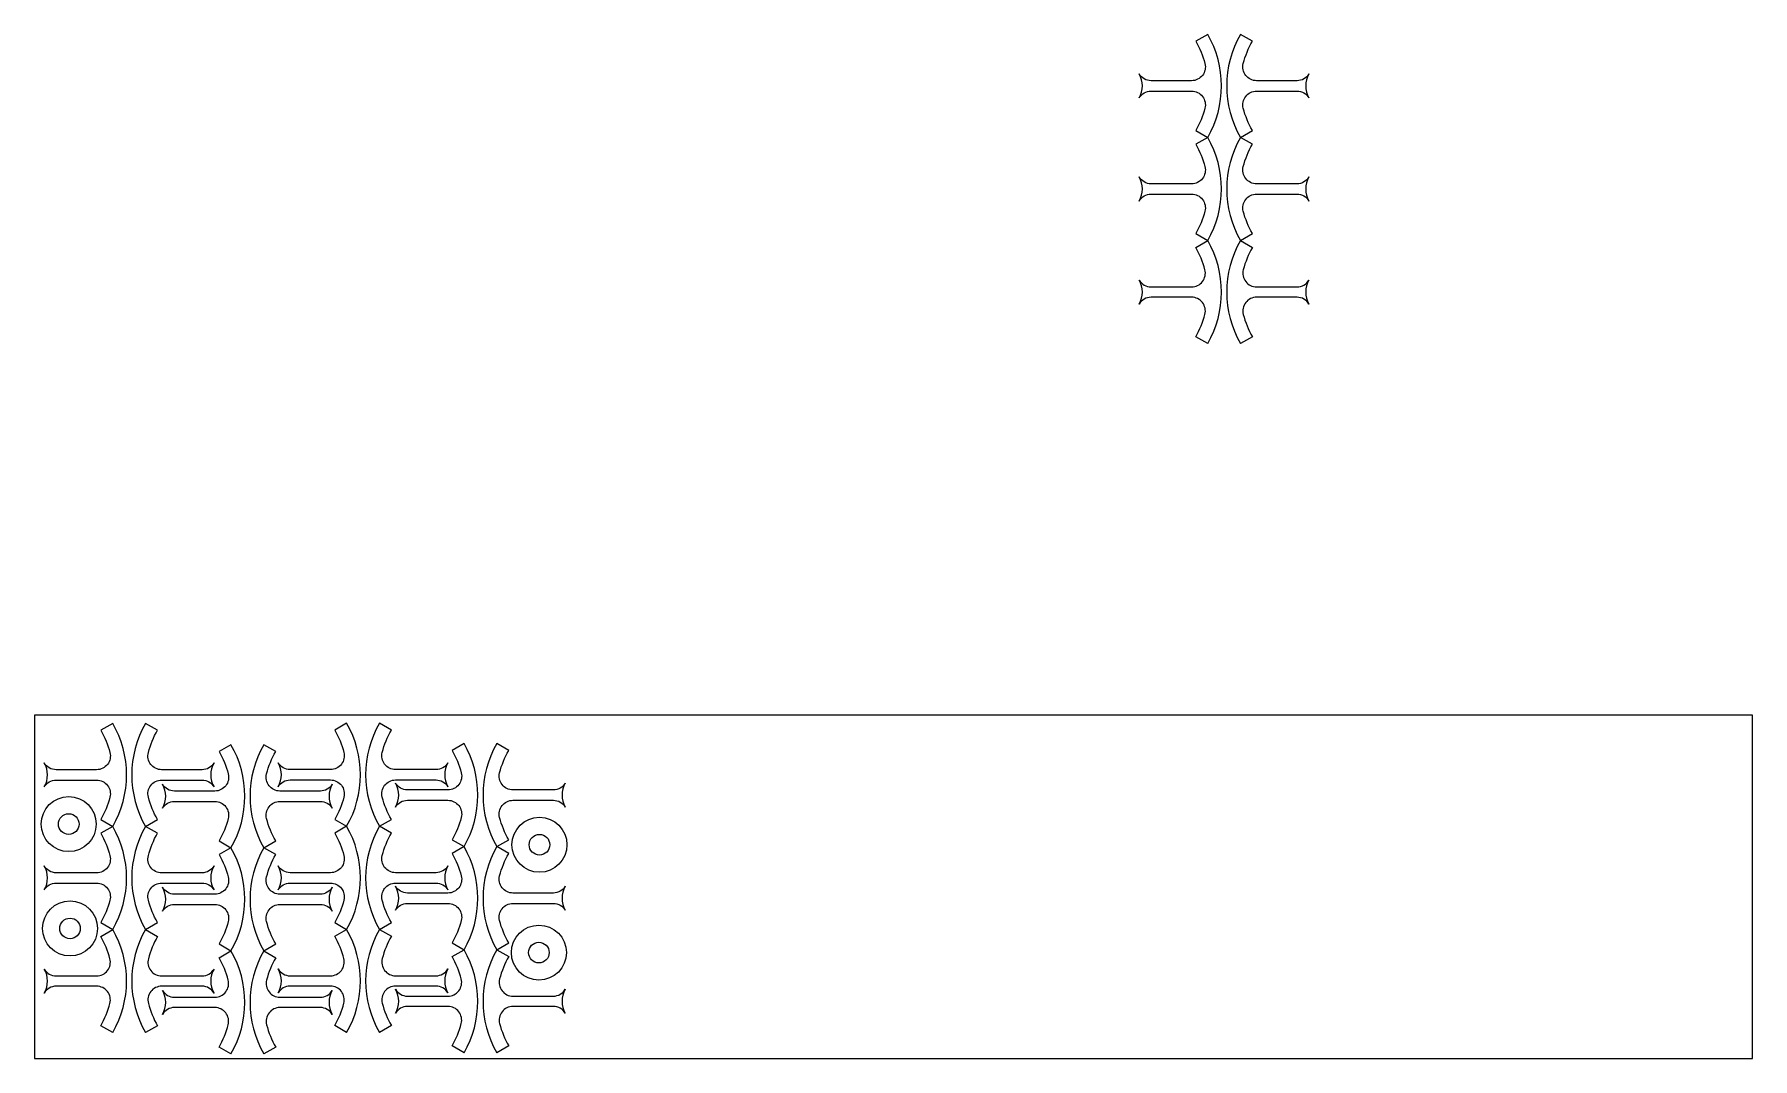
# Model space of a CAD drawing. Header units: millimetres. Extents: x 2 to 502, y 2 to 300.
import ezdxf

# ---------------------------------------------------------------- set-up
doc = ezdxf.new("R2010")
doc.units = ezdxf.units.MM

msp = doc.modelspace()

# ---------------------------------------------------------------- linework, layer by layer
for p, q in [((343.65, 300.04), (340.18, 298.04)), ((356.67, 298.04), (353.21, 300.04)), ((340.18, 272.04), (343.65, 270.04)), ((343.65, 270.04), (340.18, 268.04)), ((353.21, 270.04), (356.67, 272.04)), ((356.67, 268.04), (353.21, 270.04)), ((340.18, 242.04), (343.65, 240.04)), ((340.18, 238.04), (343.65, 240.04)), ((353.21, 240.04), (356.67, 242.04)), ((353.21, 240.04), (356.67, 238.04)), ((343.65, 210.04), (340.18, 212.04)), ((356.67, 212.04), (353.21, 210.04)), ((2.23, 101.95), (2.23, 1.95)), ((502.23, 101.95), (2.23, 101.95)), ((502.23, 1.95), (502.23, 101.95)), ((25.03, 99.53), (21.56, 97.53)), ((38.05, 97.53), (34.58, 99.53)), ((93.09, 99.56), (89.62, 97.56)), ((106.11, 97.56), (102.64, 99.56)), ((59.44, 93.32), (55.97, 91.32)), ((72.46, 91.32), (69, 93.32)), ((127.25, 93.64), (123.78, 91.64)), ((140.27, 91.64), (136.8, 93.64)), ((21.56, 71.53), (25.03, 69.53)), ((34.58, 69.53), (38.05, 71.53)), ((89.62, 71.56), (93.09, 69.56)), ((102.64, 69.56), (106.11, 71.56)), ((25.03, 69.53), (21.56, 67.53)), ((38.05, 67.53), (34.58, 69.53)), ((55.97, 65.32), (59.44, 63.32)), ((69, 63.32), (72.46, 65.32)), ((93.09, 69.56), (89.62, 67.56)), ((106.11, 67.56), (102.64, 69.56)), ((123.78, 65.64), (127.25, 63.64)), ((136.8, 63.64), (140.27, 65.64)), ((59.44, 63.32), (55.97, 61.32)), ((72.46, 61.32), (69, 63.32)), ((127.25, 63.64), (123.78, 61.64)), ((140.27, 61.64), (136.8, 63.64)), ((21.56, 41.53), (25.03, 39.53)), ((34.58, 39.53), (38.05, 41.53)), ((89.62, 41.56), (93.09, 39.56)), ((102.64, 39.56), (106.11, 41.56)), ((21.56, 37.53), (25.03, 39.53)), ((34.58, 39.53), (38.05, 37.53)), ((55.97, 35.32), (59.44, 33.32)), ((69, 33.32), (72.46, 35.32)), ((89.62, 37.56), (93.09, 39.56)), ((102.64, 39.56), (106.11, 37.56)), ((123.78, 35.64), (127.25, 33.64)), ((136.8, 33.64), (140.27, 35.64)), ((55.97, 31.32), (59.44, 33.32)), ((69, 33.32), (72.46, 31.32)), ((123.78, 31.64), (127.25, 33.64)), ((136.8, 33.64), (140.27, 31.64)), ((25.03, 9.53), (21.56, 11.53)), ((38.05, 11.53), (34.58, 9.53)), ((93.09, 9.56), (89.62, 11.56)), ((106.11, 11.56), (102.64, 9.56)), ((59.44, 3.32), (55.97, 5.32)), ((72.46, 5.32), (69, 3.32)), ((127.25, 3.64), (123.78, 5.64)), ((140.27, 5.64), (136.8, 3.64)), ((2.23, 1.95), (502.23, 1.95))]:
    msp.add_line(p, q)
for points in [[(340.18, 298.04, -0.067833), (342.84, 291.54, -0.490314), (338.97, 286.54), (327.19, 286.54, -0.267949), (323.73, 288.54)], [(373.12, 288.54, -0.267949), (369.66, 286.54), (357.88, 286.54, -0.490314), (354.01, 291.54, -0.067833), (356.67, 298.04)], [(323.73, 281.54, -0.267949), (327.19, 283.54), (338.97, 283.54, -0.490314), (342.84, 278.54, -0.067833), (340.18, 272.04)], [(356.67, 272.04, -0.067833), (354.01, 278.54, -0.490314), (357.88, 283.54), (369.66, 283.54, -0.267949), (373.12, 281.54)], [(340.18, 268.04, -0.067833), (342.84, 261.54, -0.490314), (338.97, 256.54), (327.19, 256.54, -0.267949), (323.73, 258.54)], [(373.12, 258.54, -0.267949), (369.66, 256.54), (357.88, 256.54, -0.490314), (354.01, 261.54, -0.067833), (356.67, 268.04)], [(323.73, 251.54, -0.267949), (327.19, 253.54), (338.97, 253.54, -0.490314), (342.84, 248.54, -0.067833), (340.18, 242.04)], [(356.67, 242.04, -0.067833), (354.01, 248.54, -0.490314), (357.88, 253.54), (369.66, 253.54, -0.267949), (373.12, 251.54)], [(323.73, 228.54, 0.267949), (327.19, 226.54), (338.97, 226.54, 0.490314), (342.84, 231.54, 0.067833), (340.18, 238.04)], [(356.67, 238.04, 0.067833), (354.01, 231.54, 0.490314), (357.88, 226.54), (369.66, 226.54, 0.267949), (373.12, 228.54)], [(340.18, 212.04, 0.067833), (342.84, 218.54, 0.490314), (338.97, 223.54), (327.19, 223.54, 0.267949), (323.73, 221.54)], [(373.12, 221.54, 0.267949), (369.66, 223.54), (357.88, 223.54, 0.490314), (354.01, 218.54, 0.067833), (356.67, 212.04)], [(21.56, 97.53, -0.067833), (24.22, 91.03, -0.490314), (20.35, 86.03), (8.57, 86.03, -0.267949), (5.11, 88.03)], [(54.5, 88.03, -0.267949), (51.04, 86.03), (39.26, 86.03, -0.490314), (35.39, 91.03, -0.067833), (38.05, 97.53)], [(89.62, 97.56, -0.067833), (92.28, 91.06, -0.490314), (88.41, 86.06), (76.63, 86.06, -0.267949), (73.17, 88.06)], [(122.56, 88.06, -0.267949), (119.1, 86.06), (107.32, 86.06, -0.490314), (103.45, 91.06, -0.067833), (106.11, 97.56)], [(55.97, 91.32, -0.067833), (58.63, 84.82, -0.490314), (54.76, 79.82), (42.98, 79.82, -0.267949), (39.52, 81.82)], [(88.91, 81.82, -0.267949), (85.45, 79.82), (73.67, 79.82, -0.490314), (69.8, 84.82, -0.067833), (72.46, 91.32)], [(123.78, 91.64, -0.067833), (126.44, 85.14, -0.490314), (122.57, 80.14), (110.79, 80.14, -0.267949), (107.33, 82.14)], [(156.72, 82.14, -0.267949), (153.26, 80.14), (141.48, 80.14, -0.490314), (137.61, 85.14, -0.067833), (140.27, 91.64)], [(5.11, 81.03, -0.267949), (8.57, 83.03), (20.35, 83.03, -0.490314), (24.22, 78.03, -0.067833), (21.56, 71.53)], [(38.05, 71.53, -0.067833), (35.39, 78.03, -0.490314), (39.26, 83.03), (51.04, 83.03, -0.267949), (54.5, 81.03)], [(73.17, 81.06, -0.267949), (76.63, 83.06), (88.41, 83.06, -0.490314), (92.28, 78.06, -0.067833), (89.62, 71.56)], [(106.11, 71.56, -0.067833), (103.45, 78.06, -0.490314), (107.32, 83.06), (119.1, 83.06, -0.267949), (122.56, 81.06)], [(39.52, 74.82, -0.267949), (42.98, 76.82), (54.76, 76.82, -0.490314), (58.63, 71.82, -0.067833), (55.97, 65.32)], [(72.46, 65.32, -0.067833), (69.8, 71.82, -0.490314), (73.67, 76.82), (85.45, 76.82, -0.267949), (88.91, 74.82)], [(107.33, 75.14, -0.267949), (110.79, 77.14), (122.57, 77.14, -0.490314), (126.44, 72.14, -0.067833), (123.78, 65.64)], [(140.27, 65.64, -0.067833), (137.61, 72.14, -0.490314), (141.48, 77.14), (153.26, 77.14, -0.267949), (156.72, 75.14)], [(21.56, 67.53, -0.067833), (24.22, 61.03, -0.490314), (20.35, 56.03), (8.57, 56.03, -0.267949), (5.11, 58.03)], [(54.5, 58.03, -0.267949), (51.04, 56.03), (39.26, 56.03, -0.490314), (35.39, 61.03, -0.067833), (38.05, 67.53)], [(89.62, 67.56, -0.067833), (92.28, 61.06, -0.490314), (88.41, 56.06), (76.63, 56.06, -0.267949), (73.17, 58.06)], [(122.56, 58.06, -0.267949), (119.1, 56.06), (107.32, 56.06, -0.490314), (103.45, 61.06, -0.067833), (106.11, 67.56)], [(55.97, 61.32, -0.067833), (58.63, 54.82, -0.490314), (54.76, 49.82), (42.98, 49.82, -0.267949), (39.52, 51.82)], [(88.91, 51.82, -0.267949), (85.45, 49.82), (73.67, 49.82, -0.490314), (69.8, 54.82, -0.067833), (72.46, 61.32)], [(123.78, 61.64, -0.067833), (126.44, 55.14, -0.490314), (122.57, 50.14), (110.79, 50.14, -0.267949), (107.33, 52.14)], [(156.72, 52.14, -0.267949), (153.26, 50.14), (141.48, 50.14, -0.490314), (137.61, 55.14, -0.067833), (140.27, 61.64)], [(5.11, 51.03, -0.267949), (8.57, 53.03), (20.35, 53.03, -0.490314), (24.22, 48.03, -0.067833), (21.56, 41.53)], [(38.05, 41.53, -0.067833), (35.39, 48.03, -0.490314), (39.26, 53.03), (51.04, 53.03, -0.267949), (54.5, 51.03)], [(73.17, 51.06, -0.267949), (76.63, 53.06), (88.41, 53.06, -0.490314), (92.28, 48.06, -0.067833), (89.62, 41.56)], [(106.11, 41.56, -0.067833), (103.45, 48.06, -0.490314), (107.32, 53.06), (119.1, 53.06, -0.267949), (122.56, 51.06)], [(39.52, 44.82, -0.267949), (42.98, 46.82), (54.76, 46.82, -0.490314), (58.63, 41.82, -0.067833), (55.97, 35.32)], [(72.46, 35.32, -0.067833), (69.8, 41.82, -0.490314), (73.67, 46.82), (85.45, 46.82, -0.267949), (88.91, 44.82)], [(107.33, 45.14, -0.267949), (110.79, 47.14), (122.57, 47.14, -0.490314), (126.44, 42.14, -0.067833), (123.78, 35.64)], [(140.27, 35.64, -0.067833), (137.61, 42.14, -0.490314), (141.48, 47.14), (153.26, 47.14, -0.267949), (156.72, 45.14)], [(5.11, 28.03, 0.267949), (8.57, 26.03), (20.35, 26.03, 0.490314), (24.22, 31.03, 0.067833), (21.56, 37.53)], [(38.05, 37.53, 0.067833), (35.39, 31.03, 0.490314), (39.26, 26.03), (51.04, 26.03, 0.267949), (54.5, 28.03)], [(73.17, 28.06, 0.267949), (76.63, 26.06), (88.41, 26.06, 0.490314), (92.28, 31.06, 0.067833), (89.62, 37.56)], [(106.11, 37.56, 0.067833), (103.45, 31.06, 0.490314), (107.32, 26.06), (119.1, 26.06, 0.267949), (122.56, 28.06)], [(39.52, 21.82, 0.267949), (42.98, 19.82), (54.76, 19.82, 0.490314), (58.63, 24.82, 0.067833), (55.97, 31.32)], [(72.46, 31.32, 0.067833), (69.8, 24.82, 0.490314), (73.67, 19.82), (85.45, 19.82, 0.267949), (88.91, 21.82)], [(107.33, 22.14, 0.267949), (110.79, 20.14), (122.57, 20.14, 0.490314), (126.44, 25.14, 0.067833), (123.78, 31.64)], [(140.27, 31.64, 0.067833), (137.61, 25.14, 0.490314), (141.48, 20.14), (153.26, 20.14, 0.267949), (156.72, 22.14)], [(21.56, 11.53, 0.067833), (24.22, 18.03, 0.490314), (20.35, 23.03), (8.57, 23.03, 0.267949), (5.11, 21.03)], [(54.5, 21.03, 0.267949), (51.04, 23.03), (39.26, 23.03, 0.490314), (35.39, 18.03, 0.067833), (38.05, 11.53)], [(89.62, 11.56, 0.067833), (92.28, 18.06, 0.490314), (88.41, 23.06), (76.63, 23.06, 0.267949), (73.17, 21.06)], [(122.56, 21.06, 0.267949), (119.1, 23.06), (107.32, 23.06, 0.490314), (103.45, 18.06, 0.067833), (106.11, 11.56)], [(55.97, 5.32, 0.067833), (58.63, 11.82, 0.490314), (54.76, 16.82), (42.98, 16.82, 0.267949), (39.52, 14.82)], [(88.91, 14.82, 0.267949), (85.45, 16.82), (73.67, 16.82, 0.490314), (69.8, 11.82, 0.067833), (72.46, 5.32)], [(123.78, 5.64, 0.067833), (126.44, 12.14, 0.490314), (122.57, 17.14), (110.79, 17.14, 0.267949), (107.33, 15.14)], [(156.72, 15.14, 0.267949), (153.26, 17.14), (141.48, 17.14, 0.490314), (137.61, 12.14, 0.067833), (140.27, 5.64)]]:
    msp.add_lwpolyline(points, format="xyb")
for centre, radius in [((12.22, 70.21), 8), ((12.22, 70.21), 3), ((149.21, 64.2), 8), ((149.21, 64.2), 3), ((12.6, 39.84), 8), ((12.6, 39.84), 3), ((149.04, 32.81), 8), ((149.04, 32.81), 3)]:
    msp.add_circle(centre, radius)
for centre, radius, start, end in [((317.67, 285.04), 30, 330, 30), ((379.19, 285.04), 30, 150, 210), ((317.67, 285.04), 7, 330, 30), ((379.19, 285.04), 7, 150, 210), ((317.67, 255.04), 30, 330, 30), ((379.19, 255.04), 30, 150, 210), ((317.67, 255.04), 7, 330, 30), ((379.19, 255.04), 7, 150, 210), ((317.67, 225.04), 30, 330, 30), ((379.19, 225.04), 30, 150, 210), ((317.67, 225.04), 7, 330, 30), ((379.19, 225.04), 7, 150, 210), ((-0.95, 84.53), 30, 330, 30), ((60.56, 84.53), 30, 150, 210), ((67.11, 84.56), 30, 330, 30), ((128.62, 84.56), 30, 150, 210), ((33.46, 78.32), 30, 330, 30), ((94.98, 78.32), 30, 150, 210), ((101.27, 78.64), 30, 330, 30), ((162.78, 78.64), 30, 150, 210), ((-0.95, 84.53), 7, 330, 30), ((60.56, 84.53), 7, 150, 210), ((67.11, 84.56), 7, 330, 30), ((128.62, 84.56), 7, 150, 210), ((33.46, 78.32), 7, 330, 30), ((94.98, 78.32), 7, 150, 210), ((101.27, 78.64), 7, 330, 30), ((162.78, 78.64), 7, 150, 210), ((-0.95, 54.53), 30, 330, 30), ((60.56, 54.53), 30, 150, 210), ((67.11, 54.56), 30, 330, 30), ((128.62, 54.56), 30, 150, 210), ((33.46, 48.32), 30, 330, 30), ((94.98, 48.32), 30, 150, 210), ((101.27, 48.64), 30, 330, 30), ((162.78, 48.64), 30, 150, 210), ((-0.95, 54.53), 7, 330, 30), ((60.56, 54.53), 7, 150, 210), ((67.11, 54.56), 7, 330, 30), ((128.62, 54.56), 7, 150, 210), ((33.46, 48.32), 7, 330, 30), ((94.98, 48.32), 7, 150, 210), ((101.27, 48.64), 7, 330, 30), ((162.78, 48.64), 7, 150, 210), ((-0.95, 24.53), 30, 330, 30), ((60.56, 24.53), 30, 150, 210), ((67.11, 24.56), 30, 330, 30), ((128.62, 24.56), 30, 150, 210), ((33.46, 18.32), 30, 330, 30), ((94.98, 18.32), 30, 150, 210), ((101.27, 18.64), 30, 330, 30), ((162.78, 18.64), 30, 150, 210), ((-0.95, 24.53), 7, 330, 30), ((60.56, 24.53), 7, 150, 210), ((67.11, 24.56), 7, 330, 30), ((128.62, 24.56), 7, 150, 210), ((33.46, 18.32), 7, 330, 30), ((94.98, 18.32), 7, 150, 210), ((101.27, 18.64), 7, 330, 30), ((162.78, 18.64), 7, 150, 210)]:
    msp.add_arc(centre, radius, start, end)

doc.saveas('drawing.dxf')
